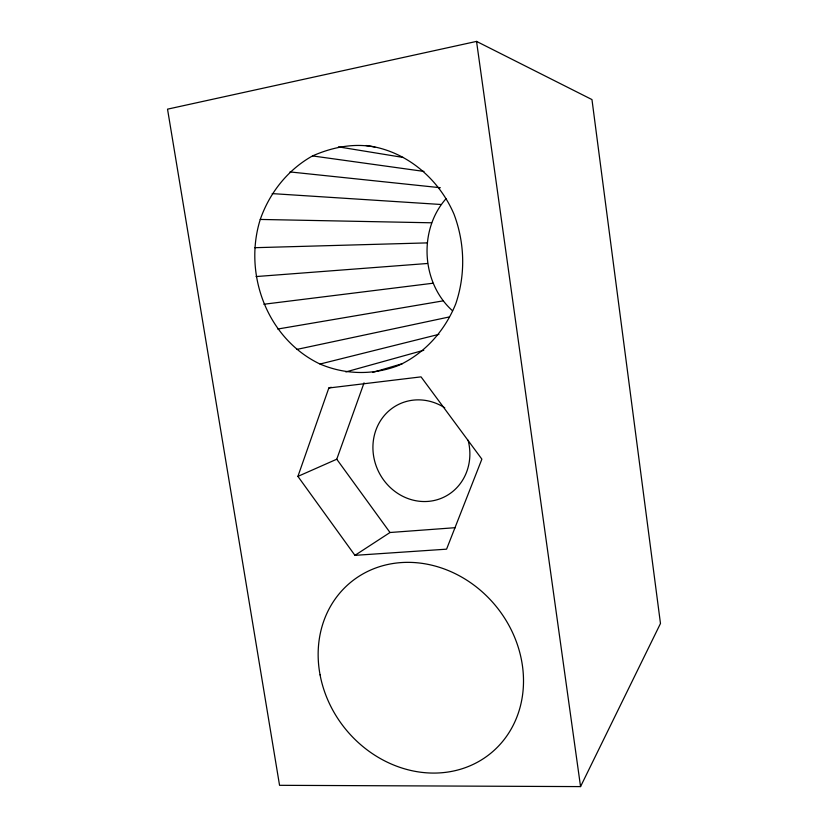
<?xml version="1.0" encoding="UTF-8"?>
<svg xmlns="http://www.w3.org/2000/svg" width="828" height="828" viewBox="0 0 828 828"><rect width="100%" height="100%" fill="white"/><g stroke="black" fill="none" stroke-linecap="round" stroke-linejoin="round"><path stroke-width="1.24" d="M365.986 145.521C405.43 150.168 438.519 178.134 453.972 214.121C464.86 242.956 465.646 274.648 455.742 303.876C444.915 330.589 425.188 353.007 398.92 365.293C373.459 375.353 345.162 374.805 320.022 364.041C267.289 338.9 243.101 274.182 260.261 219.441C269.607 192.748 287.72 169.812 312.508 155.923C332.007 147.353 353.742 142.778 374.877 147.084M452.574 310.81C421.317 283.083 418.316 229.915 446.002 198.751M328.83 387.99L421.048 376.864L481.875 459.147L446.571 549.171L354.943 555.35L297.914 476.39L328.83 387.99L331.241 387.266M297.914 476.39L336.758 459.219L364.061 382.846M580.552 786.6L660.475 623.494L591.968 99.577L476.545 41.4L167.525 109.161L279.553 785.317L580.552 786.6L476.545 41.4M354.943 555.35L390.009 532.507L455.421 527.674M372.745 372.403L402.511 363.637M345.856 371.927L423.781 350.265M320.022 364.041L438.933 334.357M296.848 349.416L449.366 316.938M277.742 329.037L442.97 300.885M263.863 304.249L432.972 283.228M256.049 276.562L427.558 263.48M254.796 247.696L427.082 242.894M260.261 219.441L431.626 222.794M272.195 193.607L440.931 204.485M289.966 171.924L440.33 187.718M312.508 155.923L423.988 171.417M338.424 146.856L403.101 157.434M336.758 459.219L390.009 532.507M468.11 440.248A51.615 47.662 63.4 0 1 422.032 501.478A51.615 47.662 63.4 0 1 374.359 435.259A51.615 47.662 63.4 0 1 444.76 407.811M320.074 674.882A110.497 97.124 50.8 0 0 488.354 755.167A110.497 97.124 50.8 0 0 454.054 573.1A110.497 97.124 50.8 0 0 320.074 674.882"/></g></svg>
